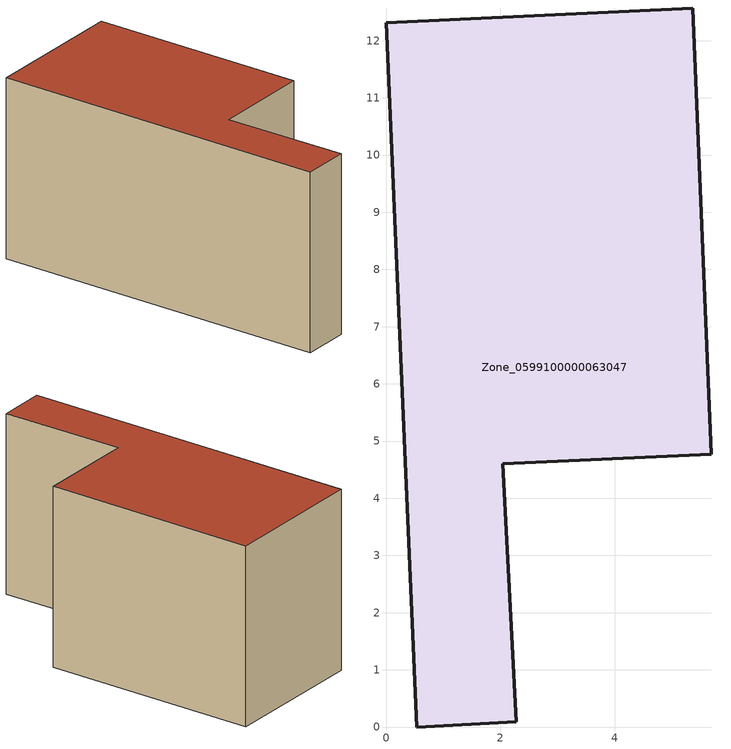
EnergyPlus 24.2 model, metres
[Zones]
Zone_0599100000063047
 floor ground (C_G): 0,12.31 5.36,12.57 5.69,4.77 2.04,4.6 2.28,0.09 0.54,0 z0
 wall outside (C_F): 5.36,12.57 0,12.31 0.54,0 2.28,0.09 2.04,4.6 5.69,4.77 5.36,12.57 z0:6.56
 roof outside (C_R): 0,12.31 0.54,0 2.28,0.09 2.04,4.6 5.69,4.77 5.36,12.57 z6.56
[BUILDING]
Pand.0599100000063047: North Axis=0; Terrain=City; Loads Convergence Tolerance Value=0.04; Temperature Convergence Tolerance Value=0.4; Solar Distribution=FullExterior; Maximum Number of Warmup Days=25; Minimum Number of Warmup Days=1
[Site:Location]
Rotterdam.The.Hague.AP_ZH_NLD Design_Conditions: Latitude=51.96; Longitude=4.45; Time Zone=1; Elevation=-4.5
[SITE:GROUNDTEMPERATURE:BUILDINGSURFACE]
18, 18, 18, 18, 18, 18, 18, 18, 18, 18, 18, 18
[MATERIAL] Thermal Absorptance=0.9; Solar Absorptance=0.7; Visible Absorptance=0.7
Name | Roughness | Thickness | Conductivity | Density | Specific Heat
G.TI.1946 | MediumSmooth | 0.15 | 1 | 540 | 1210
F.TI.1946 | Rough | 0.3 | 0.857143 | 1920 | 840
R.TI.1946 | MediumRough | 0.2 | 0.1 | 1500 | 1000
[CONSTRUCTION]
C_G: G.TI.1946
C_F: F.TI.1946
C_R: R.TI.1946
[ZONE]
Zone_0599100000063047: Type=1; Multiplier=1; Ceiling Height=Autocalculate; Volume=Autocalculate; Floor Area=autocalculate; Part of Total Floor Area=Yes
[ZONEINFILTRATION:DESIGNFLOWRATE]
Infil_Zone_0599100000063047: Zone or ZoneList or Space or SpaceList=Zone_0599100000063047; Schedule=AlwaysOn; Design Flow Rate Calculation Method=Flow/Area; Flow Rate per Floor Area=0.003; Constant Term Coefficient=1; Temperature Term Coefficient=0; Velocity Term Coefficient=0; Velocity Squared Term Coefficient=0
[HVACTEMPLATE:ZONE:IDEALLOADSAIRSYSTEM]
Zone_0599100000063047: Maximum Heating Supply Air Temperature=50; Minimum Cooling Supply Air Temperature=13; Maximum Heating Supply Air Humidity Ratio=0.0156; Minimum Cooling Supply Air Humidity Ratio=0.0077; Heating Limit=NoLimit; Cooling Limit=NoLimit; Dehumidification Control Type=ConstantSensibleHeatRatio; Cooling Sensible Heat Ratio=0.7; Dehumidification Setpoint=60; Humidification Control Type=None; Humidification Setpoint=30; Outdoor Air Method=None; Outdoor Air Flow Rate per Person=0.00944; Outdoor Air Flow Rate per Zone Floor Area=0; Outdoor Air Flow Rate per Zone=0; Demand Controlled Ventilation Type=None; Outdoor Air Economizer Type=NoEconomizer; Heat Recovery Type=None; Sensible Heat Recovery Effectiveness=0.7; Latent Heat Recovery Effectiveness=0.65
[ZONECONTROL:THERMOSTAT]
ThermostatControl_Zone_0599100000063047: Zone or ZoneList=Zone_0599100000063047; Control Type Schedule=DualSetpointControlType; Control 1=Thermostat_Zone_0599100000063047; Temperature Difference Between Cutout And Setpoint=0
[THERMOSTATSETPOINT:DUALSETPOINT]
Thermostat_Zone_0599100000063047: Heating Setpoint Temperature Schedule=HeatingSetpoint_Zone_0599100000063047; Cooling Setpoint Temperature Schedule=CoolingSetpoint_Zone_0599100000063047
[SCHEDULE:COMPACT]
HeatingSetpoint_Zone_0599100000063047: Through: 12/31, For: AllDays, Until: 24:00, 21
CoolingSetpoint_Zone_0599100000063047: Through: 12/31, For: AllDays, Until: 24:00, 24
DualSetpointControlType: Through: 12/31, For: AllDays, Until: 24:00, 4
AlwaysOn: Through: 12/31, For: AllDays, Until: 24:00, 1
